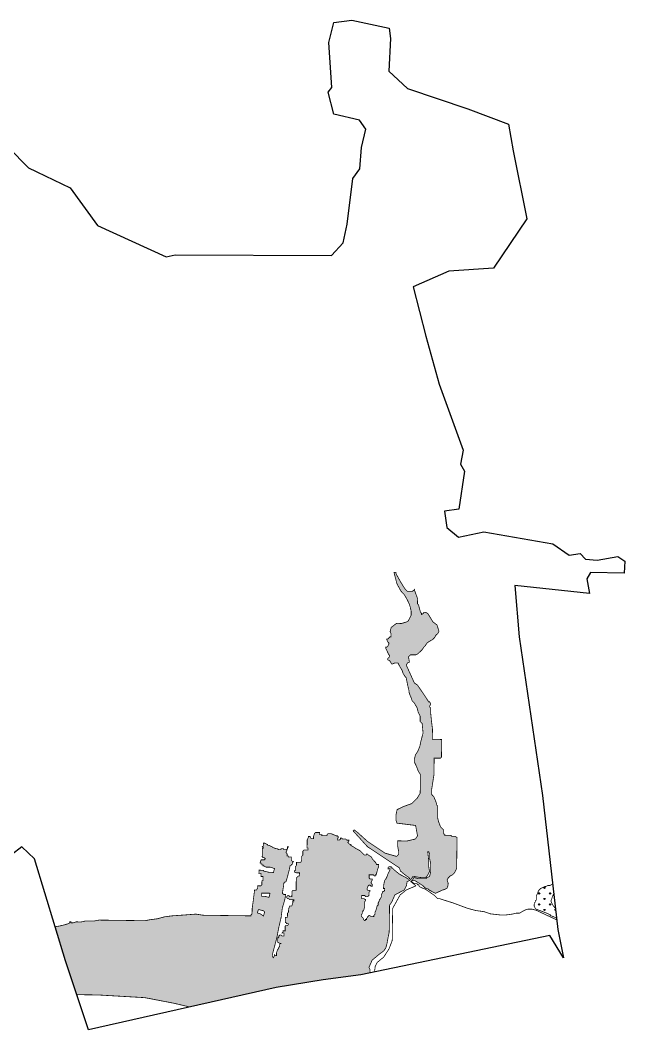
# Model space of a CAD drawing. Header units: metres. Extents: x 280246 to 285181, y 2051855 to 2056443.
# Drawn here: x 282853 to 285181, y 2051855 to 2055744 of the extents above; entities that cross this region are included whole.
import ezdxf

# ---------------------------------------------------------------- set-up
doc = ezdxf.new("R2010")
doc.units = ezdxf.units.M
doc.header["$MEASUREMENT"] = 0
doc.layers.add('MANGROOVES', color=112, linetype='Continuous')
doc.layers.add('village', color=3, linetype='Continuous')

msp = doc.modelspace()

# ---------------------------------------------------------------- hatches: boundary and pattern name
at = {"layer": 'MANGROOVES'}
h = msp.add_hatch(dxfattribs=at)
h.set_pattern_fill('GRASS', color=256, scale=30)
h.paths.add_polyline_path([(284018.9, 2052047.2), (284164.6, 2052065.7), (284199.5, 2052073), (284199.7, 2052087.1), (284195.8, 2052095.1), (284208.2, 2052123), (284236.6, 2052146.7), (284252.8, 2052158.5), (284260.9, 2052170.4), (284265.1, 2052186.4), (284269.5, 2052210.4), (284273.7, 2052230.3), (284275.1, 2052334.5), (284283.3, 2052346.4), (284295.7, 2052374.3), (284332, 2052393.8), (284340.2, 2052409.8), (284342.7, 2052425.7), (284352.5, 2052429.6), (284360.6, 2052437.5), (284364.7, 2052445.5), (284368.7, 2052445.4), (284392.7, 2052441.1), (284412.8, 2052440.9), (284420.9, 2052448.8), (284429.1, 2052464.7), (284425.4, 2052484.8), (284425.7, 2052508.8), (284422.1, 2052540.9), (284426.1, 2052540.9), (284429.9, 2052528.8), (284429.7, 2052512.8), (284433.5, 2052492.7), (284433, 2052460.6), (284428.8, 2052444.6), (284416.8, 2052440.8), (284416.7, 2052436.8), (284384.7, 2052437.2), (284368.7, 2052441.4), (284364.6, 2052433.5), (284360.5, 2052429.5), (284372.5, 2052429.4), (284392.4, 2052417.1), (284404.3, 2052408.9), (284412.2, 2052400.8), (284424.2, 2052396.6), (284428.1, 2052392.6), (284436.1, 2052388.5), (284452, 2052380.2), (284476.2, 2052391.9), (284488.3, 2052395.8), (284496.3, 2052399.7), (284500.5, 2052411.6), (284500.6, 2052419.7), (284496.8, 2052431.7), (284500.9, 2052439.7), (284509, 2052447.6), (284517.1, 2052451.5), (284525.2, 2052459.4), (284533.4, 2052475.3), (284535, 2052595.5), (284527, 2052599.6), (284515, 2052599.8), (284511.1, 2052603.8), (284487, 2052604.2), (284483.1, 2052612.2), (284483.3, 2052624.2), (284479.3, 2052628.3), (284471.4, 2052636.4), (284463.7, 2052656.6), (284459.9, 2052672.6), (284460.5, 2052716.7), (284456.5, 2052720.8), (284456.6, 2052724.8), (284448.8, 2052744.9), (284445, 2052753), (284437, 2052761.1), (284437.3, 2052781.1), (284446.1, 2052837.1), (284446.9, 2052901.2), (284471, 2052900.9), (284475, 2052904.8), (284475.9, 2052973), (284439.9, 2052973.4), (284440.4, 2053013.5), (284436.8, 2053041.6), (284433.2, 2053077.7), (284433.5, 2053093.7), (284429.5, 2053097.8), (284429.6, 2053101.8), (284433.7, 2053109.8), (284429.8, 2053117.8), (284425.8, 2053117.9), (284410.1, 2053142.1), (284382.6, 2053182.6), (284370.6, 2053190.7), (284339.5, 2053259.3), (284343.6, 2053267.2), (284351.7, 2053271.1), (284347.9, 2053291.2), (284356.1, 2053299.1), (284376.1, 2053298.8), (284384.2, 2053302.7), (284388.2, 2053306.7), (284396.3, 2053314.6), (284400.4, 2053318.6), (284408.6, 2053330.5), (284412.6, 2053334.4), (284420.8, 2053346.3), (284441, 2053358.1), (284449.1, 2053366), (284453.2, 2053374), (284461.3, 2053381.9), (284465.4, 2053389.8), (284457.7, 2053414), (284441.9, 2053426.2), (284422.3, 2053458.5), (284414.3, 2053462.6), (284406.3, 2053462.7), (284406.3, 2053458.7), (284398.2, 2053454.8), (284398.2, 2053458.8), (284394.3, 2053462.9), (284386.7, 2053491), (284382.7, 2053495.1), (284383, 2053515.1), (284371.4, 2053547.3), (284371.4, 2053551.4), (284367.4, 2053547.4), (284363.3, 2053543.4), (284343.3, 2053543.7), (284335.4, 2053551.8), (284319.7, 2053576.1), (284304, 2053604.3), (284300.1, 2053612.4), (284300.2, 2053616.4), (284292.2, 2053616.5), (284303.6, 2053572.3), (284319.3, 2053544), (284331.1, 2053531.9), (284342.9, 2053511.7), (284350.7, 2053495.5), (284354.5, 2053483.5), (284358.3, 2053467.4), (284358.1, 2053451.4), (284349.9, 2053435.4), (284345.7, 2053427.5), (284321.6, 2053419.8), (284301.6, 2053420.1), (284281.3, 2053404.3), (284277.1, 2053388.3), (284281, 2053380.3), (284280.9, 2053368.2), (284276.9, 2053368.3), (284272.8, 2053364.3), (284268.7, 2053360.4), (284264.7, 2053360.4), (284264.7, 2053356.4), (284268.6, 2053348.4), (284272.5, 2053344.3), (284272.5, 2053340.3), (284268.4, 2053332.3), (284264.3, 2053328.4), (284260.3, 2053328.4), (284260.2, 2053324.4), (284264.1, 2053316.4), (284271.9, 2053300.2), (284275.9, 2053296.2), (284275.8, 2053292.2), (284271.8, 2053288.2), (284267.7, 2053284.3), (284267.7, 2053280.3), (284275.6, 2053276.1), (284283.5, 2053264), (284287.5, 2053264), (284295.5, 2053267.9), (284307.6, 2053267.7), (284311.5, 2053259.6), (284323.2, 2053239.4), (284327.1, 2053227.4), (284334.9, 2053215.2), (284338.9, 2053211.2), (284346.4, 2053175), (284350.2, 2053158.9), (284350.1, 2053154.9), (284354, 2053142.9), (284357.9, 2053134.8), (284361.7, 2053122.7), (284369.6, 2053114.6), (284381.4, 2053094.4), (284385.2, 2053078.3), (284393, 2053062.2), (284392.7, 2053042.2), (284400.6, 2053034.1), (284404.1, 2052997.9), (284395.7, 2052966), (284391.4, 2052946), (284383.1, 2052926.1), (284375, 2052914.2), (284370.8, 2052898.2), (284370.6, 2052886.2), (284378.4, 2052870.1), (284386.1, 2052849.9), (284394, 2052837.8), (284393, 2052765.7), (284380.8, 2052745.8), (284360.5, 2052726.1), (284328.3, 2052714.5), (284304.1, 2052702.8), (284299.8, 2052682.8), (284299.5, 2052662.7), (284303.4, 2052650.7), (284375.4, 2052641.7), (284382.8, 2052601.5), (284374.7, 2052589.6), (284342.5, 2052582), (284306.5, 2052582.5), (284306.2, 2052562.5), (284309.9, 2052542.4), (284309.8, 2052530.4), (284301.7, 2052522.5), (284257.8, 2052535.1), (284190.2, 2052580.1), (284154.6, 2052612.6), (284138.8, 2052624.8), (284134.7, 2052620.9), (284190, 2052560), (284313.1, 2052478.2), (284316.9, 2052466.2), (284336.8, 2052449.9), (284348.7, 2052441.7), (284352.6, 2052437.6), (284348.7, 2052434.3), (284336.6, 2052441.9), (284312.8, 2052454.2), (284293, 2052470.5), (284285.1, 2052478.6), (284281, 2052478.7), (284281.1, 2052482.7), (284273.1, 2052482.8), (284269, 2052478.8), (284269, 2052474.8), (284277, 2052474.7), (284276.9, 2052470.7), (284268.7, 2052454.8), (284264.5, 2052442.8), (284260.4, 2052434.9), (284256.4, 2052430.9), (284252.1, 2052410.9), (284251.9, 2052398.9), (284255.9, 2052398.9), (284255.8, 2052390.9), (284251.8, 2052386.9), (284247.8, 2052387), (284247.7, 2052382.9), (284243.6, 2052375), (284243.5, 2052367), (284239.4, 2052359), (284235.3, 2052355.1), (284235.3, 2052351.1), (284231.2, 2052343.1), (284231.1, 2052335.1), (284227, 2052331.1), (284222.8, 2052315.2), (284218.7, 2052307.2), (284218.6, 2052299.2), (284214.5, 2052295.2), (284214.5, 2052291.2), (284202.4, 2052291.4), (284198.5, 2052295.4), (284194.5, 2052295.5), (284194.4, 2052291.5), (284190.4, 2052291.5), (284190.4, 2052287.5), (284186.3, 2052283.6), (284186.3, 2052279.6), (284182.2, 2052279.6), (284182.2, 2052275.6), (284178.2, 2052275.7), (284174.2, 2052279.7), (284174.3, 2052283.7), (284170.3, 2052287.8), (284166.4, 2052291.9), (284166.4, 2052295.9), (284170.5, 2052303.8), (284170.7, 2052311.8), (284174.7, 2052311.8), (284178.9, 2052327.8), (284179.1, 2052347.8), (284183.2, 2052351.7), (284183.3, 2052355.8), (284175.3, 2052359.9), (284167.3, 2052360), (284167.4, 2052372), (284179.5, 2052371.8), (284183.4, 2052367.8), (284191.4, 2052367.7), (284195.5, 2052371.6), (284195.6, 2052383.6), (284199.7, 2052387.6), (284199.8, 2052391.6), (284191.7, 2052391.7), (284187.8, 2052395.8), (284192, 2052407.7), (284196, 2052411.7), (284200, 2052411.6), (284204, 2052407.6), (284208, 2052407.5), (284208.1, 2052415.5), (284204.1, 2052419.6), (284204.2, 2052423.6), (284208.3, 2052431.6), (284208.4, 2052435.6), (284200.3, 2052435.7), (284196.4, 2052439.7), (284196.6, 2052451.7), (284212.6, 2052451.5), (284216.5, 2052447.5), (284220.5, 2052447.4), (284220.6, 2052451.4), (284224.6, 2052451.4), (284224.6, 2052455.4), (284228.9, 2052471.4), (284233, 2052483.3), (284233.1, 2052491.3), (284225.1, 2052491.4), (284221.2, 2052499.5), (284213.3, 2052507.6), (284209.4, 2052511.7), (284205.5, 2052519.7), (284193.6, 2052527.9), (284189.6, 2052532), (284185.6, 2052532), (284185.5, 2052528), (284177.5, 2052528.1), (284165.7, 2052540.3), (284161.7, 2052544.4), (284145.8, 2052552.6), (284133.9, 2052560.8), (284125.9, 2052564.9), (284126, 2052568.9), (284122, 2052568.9), (284118, 2052573), (284114.1, 2052577.1), (284118.1, 2052581), (284118.2, 2052585), (284110.2, 2052585.1), (284106.2, 2052589.2), (284094.2, 2052589.3), (284090.3, 2052593.4), (284086.3, 2052593.5), (284086.2, 2052589.5), (284082.1, 2052585.5), (284074.1, 2052585.6), (284074.2, 2052593.6), (284078.2, 2052593.6), (284078.3, 2052597.6), (284074.3, 2052601.6), (284070.3, 2052601.7), (284050.4, 2052610), (284038.4, 2052610.1), (284034.3, 2052606.2), (284034.3, 2052602.2), (284014.3, 2052602.4), (284014.3, 2052606.4), (284006.3, 2052606.5), (284006.4, 2052614.6), (283990.4, 2052614.8), (283986.3, 2052610.8), (283982.2, 2052598.8), (283982.1, 2052590.8), (283974, 2052590.9), (283970.1, 2052595), (283970.1, 2052599), (283962.1, 2052599.1), (283962.1, 2052595.1), (283958, 2052587.1), (283957.5, 2052555.1), (283961.5, 2052555), (283961.4, 2052547), (283945.4, 2052547.2), (283941.4, 2052543.3), (283941.1, 2052527.3), (283937.1, 2052523.3), (283936.9, 2052507.3), (283932.8, 2052499.3), (283916.7, 2052499.5), (283916.6, 2052487.5), (283912.5, 2052483.6), (283912.3, 2052467.5), (283908.3, 2052467.6), (283908.3, 2052463.6), (283912.2, 2052459.5), (283928.2, 2052459.3), (283928.1, 2052447.3), (283924.1, 2052447.4), (283920, 2052443.4), (283915.9, 2052439.4), (283915.3, 2052391.4), (283903.3, 2052391.5), (283899.2, 2052387.6), (283899, 2052367.5), (283890.9, 2052367.7), (283887, 2052371.7), (283883, 2052371.8), (283878.9, 2052367.8), (283878.9, 2052363.8), (283882.8, 2052359.7), (283886.8, 2052359.7), (283890.8, 2052355.6), (283906.8, 2052355.4), (283906.8, 2052351.4), (283902.8, 2052351.5), (283902.6, 2052343.5), (283898.5, 2052331.5), (283890.5, 2052331.6), (283886.3, 2052319.6), (283886.1, 2052307.6), (283882.1, 2052303.7), (283881.9, 2052287.6), (283873.9, 2052287.7), (283873.6, 2052267.7), (283877.6, 2052267.7), (283877.5, 2052263.6), (283885.6, 2052263.5), (283885.5, 2052259.5), (283881.4, 2052255.6), (283873.4, 2052255.7), (283873.2, 2052235.7), (283865.2, 2052235.8), (283865.1, 2052231.8), (283861, 2052227.8), (283869.1, 2052227.7), (283868.9, 2052215.7), (283860.9, 2052215.8), (283856.9, 2052219.8), (283852.9, 2052219.9), (283848.9, 2052215.9), (283848.8, 2052211.9), (283844.8, 2052208), (283844.5, 2052192), (283852.5, 2052187.8), (283856.5, 2052187.8), (283852.4, 2052183.8), (283852.3, 2052175.8), (283848.3, 2052171.9), (283848.2, 2052167.9), (283844.2, 2052163.9), (283840, 2052152), (283839.8, 2052139.9), (283835.8, 2052140), (283831.9, 2052144), (283831.8, 2052140), (283827.7, 2052132.1), (283823.8, 2052136.1), (283823.9, 2052144.2), (283832.3, 2052176.1), (283840.8, 2052208), (283849.3, 2052252), (283857.8, 2052288), (283862.3, 2052324), (283870.7, 2052351.9), (283875, 2052371.9), (283875, 2052375.9), (283867, 2052376), (283863.1, 2052380), (283863.1, 2052384.1), (283867.5, 2052412), (283867.6, 2052420.1), (283871.6, 2052420), (283871.7, 2052424), (283875.7, 2052424), (283879.8, 2052435.9), (283888.3, 2052467.9), (283892.5, 2052487.8), (283896.6, 2052487.8), (283896.6, 2052491.8), (283900.6, 2052491.7), (283900.7, 2052495.7), (283904.8, 2052503.7), (283900.8, 2052503.8), (283896.8, 2052507.8), (283897, 2052519.8), (283885, 2052520), (283885, 2052524), (283881, 2052524.1), (283881.1, 2052532.1), (283877.2, 2052536.1), (283877.2, 2052540.1), (283885.5, 2052560.1), (283881.5, 2052560.1), (283881.4, 2052552.1), (283877.3, 2052548.2), (283869.3, 2052548.3), (283865.4, 2052552.3), (283857.3, 2052552.4), (283857.3, 2052548.4), (283849.3, 2052548.5), (283841.3, 2052552.6), (283837.3, 2052552.7), (283825.4, 2052556.9), (283821.4, 2052560.9), (283817.4, 2052561), (283813.4, 2052565), (283805.4, 2052565.1), (283805.5, 2052569.1), (283801.5, 2052569.2), (283797.5, 2052573.3), (283789.5, 2052573.4), (283789.4, 2052561.3), (283784.9, 2052561.3), (283785.3, 2052557.4), (283789.3, 2052557.3), (283789.3, 2052553.3), (283785.2, 2052553.4), (283784.8, 2052521.3), (283788.8, 2052517.3), (283792.8, 2052517.2), (283796.7, 2052513.2), (283792.7, 2052509.2), (283780.7, 2052509.4), (283776.5, 2052497.4), (283780.5, 2052497.3), (283780.4, 2052493.3), (283784.4, 2052493.3), (283784.4, 2052489.3), (283788.4, 2052489.2), (283788.3, 2052485.2), (283792.4, 2052485.2), (283800.3, 2052481.1), (283820.3, 2052480.8), (283828.3, 2052476.7), (283832.3, 2052476.6), (283828.1, 2052460.7), (283812.1, 2052460.9), (283796.1, 2052465.1), (283792.1, 2052465.1), (283788.1, 2052469.2), (283772.1, 2052469.4), (283772, 2052457.4), (283780, 2052457.3), (283779.8, 2052445.3), (283787.8, 2052445.2), (283787.6, 2052429.1), (283783.6, 2052429.2), (283783.4, 2052413.2), (283779.3, 2052409.2), (283767.3, 2052409.4), (283767.2, 2052401.4), (283763.1, 2052393.4), (283755.1, 2052393.5), (283755, 2052389.5), (283750.5, 2052353.5), (283746.1, 2052321.5), (283745.8, 2052301.5), (283741.8, 2052297.5), (283741.7, 2052293.5), (283557.5, 2052296), (283529.5, 2052300.3), (283485.4, 2052296.9), (283437.2, 2052293.5), (283409.1, 2052289.9), (283381, 2052282.3), (283352.9, 2052278.6), (283332.8, 2052274.9), (283156.6, 2052277.2), (283136.5, 2052273.5), (283104.4, 2052273.9), (283088.4, 2052270.1), (283068.3, 2052270.4), (283056.3, 2052266.6), (283048.3, 2052266.7), (283048.3, 2052270.7), (283044.3, 2052270.7), (283044.3, 2052266.7), (283036.2, 2052262.8), (283024.1, 2052259), (283008, 2052255.2), (282988, 2052251.4), (282987.6, 2052251.3), (283027.8, 2052119.8), (283071.4, 2051989.4), (283084.6, 2051989.7), (283152.7, 2051988.8), (283332.9, 2051978.4), (283444.8, 2051956.9), (283506.1, 2051942.4), (283839.1, 2052017.4)])
h.paths.add_polyline_path([(283789.8, 2052292.9), (283777.9, 2052301), (283765.9, 2052305.2), (283770.1, 2052317.2), (283774.1, 2052317.1), (283790.1, 2052312.9), (283794, 2052308.8)], flags=16)
h.paths.add_polyline_path([(283810.8, 2052364.7), (283794.8, 2052368.9), (283782.8, 2052369.1), (283783, 2052381.1), (283787, 2052381.1), (283815, 2052380.7)], flags=16)
h = msp.add_hatch(dxfattribs=at)
h.set_pattern_fill('GRASS', color=256, scale=30)
h.paths.add_polyline_path([(284904.1, 2052334.1), (284896.3, 2052350.3), (284904.7, 2052374.2), (284907.3, 2052378), (284902.9, 2052416.8), (284893.1, 2052410.4), (284885.1, 2052410.5), (284877, 2052406.6), (284873, 2052406.7), (284856.9, 2052398.9), (284852.8, 2052394.9), (284848.8, 2052391), (284844.6, 2052379), (284840.5, 2052371.1), (284840.3, 2052355), (284836.2, 2052351.1), (284836.2, 2052347.1), (284832.1, 2052343.1), (284832, 2052331.1), (284835.9, 2052323), (284839.8, 2052319), (284851.8, 2052314.8), (284883.7, 2052302.4), (284891.6, 2052298.2), (284895.6, 2052294.2), (284907.5, 2052290), (284915.5, 2052285.9), (284917.8, 2052284.7), (284913.6, 2052322)])

# ---------------------------------------------------------------- linework, layer by layer
at = {"color": 3, "flags": 128}
msp.add_lwpolyline([(285154.2, 2053678.4), (285180.8, 2053659.2)], dxfattribs=at)
at = {"layer": 'MANGROOVES', "const_width": 2.98}
for points in [[(284199.5, 2052073), (284199.7, 2052087.1), (284195.8, 2052095.1), (284208.2, 2052123), (284236.6, 2052146.7), (284252.8, 2052158.5), (284260.9, 2052170.4), (284265.1, 2052186.4), (284269.5, 2052210.4), (284273.7, 2052230.3), (284275.1, 2052334.5), (284283.3, 2052346.4), (284295.7, 2052374.3), (284332, 2052393.8), (284340.2, 2052409.8), (284342.7, 2052425.7), (284352.5, 2052429.6), (284360.6, 2052437.5), (284364.7, 2052445.5), (284368.7, 2052445.4), (284392.7, 2052441.1), (284412.8, 2052440.9), (284420.9, 2052448.8), (284429.1, 2052464.7), (284425.4, 2052484.8), (284425.7, 2052508.8), (284422.1, 2052540.9), (284426.1, 2052540.9), (284429.9, 2052528.8), (284429.7, 2052512.8), (284433.5, 2052492.7), (284433, 2052460.6), (284428.8, 2052444.6), (284416.8, 2052440.8), (284416.7, 2052436.8), (284384.7, 2052437.2), (284368.7, 2052441.4), (284364.6, 2052433.5), (284360.5, 2052429.5), (284372.5, 2052429.4), (284392.4, 2052417.1), (284404.3, 2052408.9), (284412.2, 2052400.8), (284424.2, 2052396.6), (284428.1, 2052392.6), (284436.1, 2052388.5), (284452, 2052380.2), (284476.2, 2052391.9), (284488.3, 2052395.8), (284496.3, 2052399.7), (284500.5, 2052411.6), (284500.6, 2052419.7), (284496.8, 2052431.7), (284500.9, 2052439.7), (284509, 2052447.6), (284517.1, 2052451.5), (284525.2, 2052459.4), (284533.4, 2052475.3), (284535, 2052595.5), (284527, 2052599.6), (284515, 2052599.8), (284511.1, 2052603.8), (284487, 2052604.2), (284483.1, 2052612.2), (284483.3, 2052624.2), (284479.3, 2052628.3), (284471.4, 2052636.4), (284463.7, 2052656.6), (284459.9, 2052672.6), (284460.5, 2052716.7), (284456.5, 2052720.8), (284456.6, 2052724.8), (284448.8, 2052744.9), (284445, 2052753), (284437, 2052761.1), (284437.3, 2052781.1), (284446.1, 2052837.1), (284446.9, 2052901.2), (284471, 2052900.9), (284475, 2052904.8), (284475.9, 2052973), (284439.9, 2052973.4), (284440.4, 2053013.5), (284436.8, 2053041.6), (284433.2, 2053077.7), (284433.5, 2053093.7), (284429.5, 2053097.8), (284429.6, 2053101.8), (284433.7, 2053109.8), (284429.8, 2053117.8), (284425.8, 2053117.9), (284410.1, 2053142.1), (284382.6, 2053182.6), (284370.6, 2053190.7), (284339.5, 2053259.3), (284343.6, 2053267.2), (284351.7, 2053271.1), (284347.9, 2053291.2), (284356.1, 2053299.1), (284376.1, 2053298.8), (284384.2, 2053302.7), (284388.2, 2053306.7), (284396.3, 2053314.6), (284400.4, 2053318.6), (284408.6, 2053330.5), (284412.6, 2053334.4), (284420.8, 2053346.3), (284441, 2053358.1), (284449.1, 2053366), (284453.2, 2053374), (284461.3, 2053381.9), (284465.4, 2053389.8), (284457.7, 2053414), (284441.9, 2053426.2), (284422.3, 2053458.5), (284414.3, 2053462.6), (284406.3, 2053462.7), (284406.3, 2053458.7), (284398.2, 2053454.8), (284398.2, 2053458.8), (284394.3, 2053462.9), (284386.7, 2053491), (284382.7, 2053495.1), (284383, 2053515.1), (284371.4, 2053547.3), (284371.4, 2053551.4), (284367.4, 2053547.4), (284363.3, 2053543.4), (284343.3, 2053543.7), (284335.4, 2053551.8), (284319.7, 2053576.1), (284304, 2053604.3), (284300.1, 2053612.4), (284300.2, 2053616.4), (284292.2, 2053616.5), (284303.6, 2053572.3), (284319.3, 2053544), (284331.1, 2053531.9), (284342.9, 2053511.7), (284350.7, 2053495.5), (284354.5, 2053483.5), (284358.3, 2053467.4), (284358.1, 2053451.4), (284349.9, 2053435.4), (284345.7, 2053427.5), (284321.6, 2053419.8), (284301.6, 2053420.1), (284281.3, 2053404.3), (284277.1, 2053388.3), (284281, 2053380.3), (284280.9, 2053368.2), (284276.9, 2053368.3), (284272.8, 2053364.3), (284268.7, 2053360.4), (284264.7, 2053360.4), (284264.7, 2053356.4), (284268.6, 2053348.4), (284272.5, 2053344.3), (284272.5, 2053340.3), (284268.4, 2053332.3), (284264.3, 2053328.4), (284260.3, 2053328.4), (284260.2, 2053324.4), (284264.1, 2053316.4), (284271.9, 2053300.2), (284275.9, 2053296.2), (284275.8, 2053292.2), (284271.8, 2053288.2), (284267.7, 2053284.3), (284267.7, 2053280.3), (284275.6, 2053276.1), (284283.5, 2053264), (284287.5, 2053264), (284295.5, 2053267.9), (284307.6, 2053267.7), (284311.5, 2053259.6), (284323.2, 2053239.4), (284327.1, 2053227.4), (284334.9, 2053215.2), (284338.9, 2053211.2), (284346.4, 2053175), (284350.2, 2053158.9), (284350.1, 2053154.9), (284354, 2053142.9), (284357.9, 2053134.8), (284361.7, 2053122.7), (284369.6, 2053114.6), (284381.4, 2053094.4), (284385.2, 2053078.3), (284393, 2053062.2), (284392.7, 2053042.2), (284400.6, 2053034.1), (284404.1, 2052997.9), (284395.7, 2052966), (284391.4, 2052946), (284383.1, 2052926.1), (284375, 2052914.2), (284370.8, 2052898.2), (284370.6, 2052886.2), (284378.4, 2052870.1), (284386.1, 2052849.9), (284394, 2052837.8), (284393, 2052765.7), (284380.8, 2052745.8), (284360.5, 2052726.1), (284328.3, 2052714.5), (284304.1, 2052702.8), (284299.8, 2052682.8), (284299.5, 2052662.7), (284303.4, 2052650.7), (284375.4, 2052641.7), (284382.8, 2052601.5), (284374.7, 2052589.6), (284342.5, 2052582), (284306.5, 2052582.5), (284306.2, 2052562.5), (284309.9, 2052542.4), (284309.8, 2052530.4), (284301.7, 2052522.5), (284257.8, 2052535.1), (284190.2, 2052580.1), (284154.6, 2052612.6), (284138.8, 2052624.8), (284134.7, 2052620.9), (284190, 2052560), (284313.1, 2052478.2), (284316.9, 2052466.2), (284336.8, 2052449.9), (284348.7, 2052441.7), (284352.6, 2052437.6), (284348.7, 2052434.3), (284336.6, 2052441.9), (284312.8, 2052454.2), (284293, 2052470.5), (284285.1, 2052478.6), (284281, 2052478.7), (284281.1, 2052482.7), (284273.1, 2052482.8), (284269, 2052478.8), (284269, 2052474.8), (284277, 2052474.7), (284276.9, 2052470.7), (284268.7, 2052454.8), (284264.5, 2052442.8), (284260.4, 2052434.9), (284256.4, 2052430.9), (284252.1, 2052410.9), (284251.9, 2052398.9), (284255.9, 2052398.9), (284255.8, 2052390.9), (284251.8, 2052386.9), (284247.8, 2052387), (284247.7, 2052382.9), (284243.6, 2052375), (284243.5, 2052367), (284239.4, 2052359), (284235.3, 2052355.1), (284235.3, 2052351.1), (284231.2, 2052343.1), (284231.1, 2052335.1), (284227, 2052331.1), (284222.8, 2052315.2), (284218.7, 2052307.2), (284218.6, 2052299.2), (284214.5, 2052295.2), (284214.5, 2052291.2), (284202.4, 2052291.4), (284198.5, 2052295.4), (284194.5, 2052295.5), (284194.4, 2052291.5), (284190.4, 2052291.5), (284190.4, 2052287.5), (284186.3, 2052283.6), (284186.3, 2052279.6), (284182.2, 2052279.6), (284182.2, 2052275.6), (284178.2, 2052275.7), (284174.2, 2052279.7), (284174.3, 2052283.7), (284170.3, 2052287.8), (284166.4, 2052291.9), (284166.4, 2052295.9), (284170.5, 2052303.8), (284170.7, 2052311.8), (284174.7, 2052311.8), (284178.9, 2052327.8), (284179.1, 2052347.8), (284183.2, 2052351.7), (284183.3, 2052355.8), (284175.3, 2052359.9), (284167.3, 2052360), (284167.4, 2052372), (284179.5, 2052371.8), (284183.4, 2052367.8), (284191.4, 2052367.7), (284195.5, 2052371.6), (284195.6, 2052383.6), (284199.7, 2052387.6), (284199.8, 2052391.6), (284191.7, 2052391.7), (284187.8, 2052395.8), (284192, 2052407.7), (284196, 2052411.7), (284200, 2052411.6), (284204, 2052407.6), (284208, 2052407.5), (284208.1, 2052415.5), (284204.1, 2052419.6), (284204.2, 2052423.6), (284208.3, 2052431.6), (284208.4, 2052435.6), (284200.3, 2052435.7), (284196.4, 2052439.7), (284196.6, 2052451.7), (284212.6, 2052451.5), (284216.5, 2052447.5), (284220.5, 2052447.4), (284220.6, 2052451.4), (284224.6, 2052451.4), (284224.6, 2052455.4), (284228.9, 2052471.4), (284233, 2052483.3), (284233.1, 2052491.3), (284225.1, 2052491.4), (284221.2, 2052499.5), (284213.3, 2052507.6), (284209.4, 2052511.7), (284205.5, 2052519.7), (284193.6, 2052527.9), (284189.6, 2052532), (284185.6, 2052532), (284185.5, 2052528), (284177.5, 2052528.1), (284165.7, 2052540.3), (284161.7, 2052544.4), (284145.8, 2052552.6), (284133.9, 2052560.8), (284125.9, 2052564.9), (284126, 2052568.9), (284122, 2052568.9), (284118, 2052573), (284114.1, 2052577.1), (284118.1, 2052581), (284118.2, 2052585), (284110.2, 2052585.1), (284106.2, 2052589.2), (284094.2, 2052589.3), (284090.3, 2052593.4), (284086.3, 2052593.5), (284086.2, 2052589.5), (284082.1, 2052585.5), (284074.1, 2052585.6), (284074.2, 2052593.6), (284078.2, 2052593.6), (284078.3, 2052597.6), (284074.3, 2052601.6), (284070.3, 2052601.7), (284050.4, 2052610), (284038.4, 2052610.1), (284034.3, 2052606.2), (284034.3, 2052602.2), (284014.3, 2052602.4), (284014.3, 2052606.4), (284006.3, 2052606.5), (284006.4, 2052614.6), (283990.4, 2052614.8), (283986.3, 2052610.8), (283982.2, 2052598.8), (283982.1, 2052590.8), (283974, 2052590.9), (283970.1, 2052595), (283970.1, 2052599), (283962.1, 2052599.1), (283962.1, 2052595.1), (283958, 2052587.1), (283957.5, 2052555.1), (283961.5, 2052555), (283961.4, 2052547), (283945.4, 2052547.2), (283941.4, 2052543.3), (283941.1, 2052527.3), (283937.1, 2052523.3), (283936.9, 2052507.3), (283932.8, 2052499.3), (283916.7, 2052499.5), (283916.6, 2052487.5), (283912.5, 2052483.6), (283912.3, 2052467.5), (283908.3, 2052467.6), (283908.3, 2052463.6), (283912.2, 2052459.5), (283928.2, 2052459.3), (283928.1, 2052447.3), (283924.1, 2052447.4), (283920, 2052443.4), (283915.9, 2052439.4), (283915.3, 2052391.4), (283903.3, 2052391.5), (283899.2, 2052387.6), (283899, 2052367.5), (283890.9, 2052367.7), (283887, 2052371.7), (283883, 2052371.8), (283878.9, 2052367.8), (283878.9, 2052363.8), (283882.8, 2052359.7), (283886.8, 2052359.7), (283890.8, 2052355.6), (283906.8, 2052355.4), (283906.8, 2052351.4), (283902.8, 2052351.5), (283902.6, 2052343.5), (283898.5, 2052331.5), (283890.5, 2052331.6), (283886.3, 2052319.6), (283886.1, 2052307.6), (283882.1, 2052303.7), (283881.9, 2052287.6), (283873.9, 2052287.7), (283873.6, 2052267.7), (283877.6, 2052267.7), (283877.5, 2052263.6), (283885.6, 2052263.5), (283885.5, 2052259.5), (283881.4, 2052255.6), (283873.4, 2052255.7), (283873.2, 2052235.7), (283865.2, 2052235.8), (283865.1, 2052231.8), (283861, 2052227.8), (283869.1, 2052227.7), (283868.9, 2052215.7), (283860.9, 2052215.8), (283856.9, 2052219.8), (283852.9, 2052219.9), (283848.9, 2052215.9), (283848.8, 2052211.9), (283844.8, 2052208), (283844.5, 2052192), (283852.5, 2052187.8), (283856.5, 2052187.8), (283852.4, 2052183.8), (283852.3, 2052175.8), (283848.3, 2052171.9), (283848.2, 2052167.9), (283844.2, 2052163.9), (283840, 2052152), (283839.8, 2052139.9), (283835.8, 2052140), (283831.9, 2052144), (283831.8, 2052140), (283827.7, 2052132.1), (283823.8, 2052136.1), (283823.9, 2052144.2), (283832.3, 2052176.1), (283840.8, 2052208), (283849.3, 2052252), (283857.8, 2052288), (283862.3, 2052324), (283870.7, 2052351.9), (283875, 2052371.9), (283875, 2052375.9), (283867, 2052376), (283863.1, 2052380), (283863.1, 2052384.1), (283867.5, 2052412), (283867.6, 2052420.1), (283871.6, 2052420), (283871.7, 2052424), (283875.7, 2052424), (283879.8, 2052435.9), (283888.3, 2052467.9), (283892.5, 2052487.8), (283896.6, 2052487.8), (283896.6, 2052491.8), (283900.6, 2052491.7), (283900.7, 2052495.7), (283904.8, 2052503.7), (283900.8, 2052503.8), (283896.8, 2052507.8), (283897, 2052519.8), (283885, 2052520), (283885, 2052524), (283881, 2052524.1), (283881.1, 2052532.1), (283877.2, 2052536.1), (283877.2, 2052540.1), (283885.5, 2052560.1), (283881.5, 2052560.1), (283881.4, 2052552.1), (283877.3, 2052548.2), (283869.3, 2052548.3), (283865.4, 2052552.3), (283857.3, 2052552.4), (283857.3, 2052548.4), (283849.3, 2052548.5), (283841.3, 2052552.6), (283837.3, 2052552.7), (283825.4, 2052556.9), (283821.4, 2052560.9), (283817.4, 2052561), (283813.4, 2052565), (283805.4, 2052565.1), (283805.5, 2052569.1), (283801.5, 2052569.2), (283797.5, 2052573.3), (283789.5, 2052573.4), (283789.4, 2052561.3), (283784.9, 2052561.3), (283785.3, 2052557.4), (283789.3, 2052557.3), (283789.3, 2052553.3), (283785.2, 2052553.4), (283784.8, 2052521.3), (283788.8, 2052517.3), (283792.8, 2052517.2), (283796.7, 2052513.2), (283792.7, 2052509.2), (283780.7, 2052509.4), (283776.5, 2052497.4), (283780.5, 2052497.3), (283780.4, 2052493.3), (283784.4, 2052493.3), (283784.4, 2052489.3), (283788.4, 2052489.2), (283788.3, 2052485.2), (283792.4, 2052485.2), (283800.3, 2052481.1), (283820.3, 2052480.8), (283828.3, 2052476.7), (283832.3, 2052476.6), (283828.1, 2052460.7), (283812.1, 2052460.9), (283796.1, 2052465.1), (283792.1, 2052465.1), (283788.1, 2052469.2), (283772.1, 2052469.4), (283772, 2052457.4), (283780, 2052457.3), (283779.8, 2052445.3), (283787.8, 2052445.2), (283787.6, 2052429.1), (283783.6, 2052429.2), (283783.4, 2052413.2), (283779.3, 2052409.2), (283767.3, 2052409.4), (283767.2, 2052401.4), (283763.1, 2052393.4), (283755.1, 2052393.5), (283755, 2052389.5), (283750.5, 2052353.5), (283746.1, 2052321.5), (283745.8, 2052301.5), (283741.8, 2052297.5), (283741.7, 2052293.5), (283557.5, 2052296), (283529.5, 2052300.3), (283485.4, 2052296.9), (283437.2, 2052293.5), (283409.1, 2052289.9), (283381, 2052282.3), (283352.9, 2052278.6), (283332.8, 2052274.9), (283156.6, 2052277.2), (283136.5, 2052273.5), (283104.4, 2052273.9), (283088.4, 2052270.1), (283068.3, 2052270.4), (283056.3, 2052266.6), (283048.3, 2052266.7), (283048.3, 2052270.7), (283044.3, 2052270.7), (283044.3, 2052266.7), (283036.2, 2052262.8), (283024.1, 2052259), (283008, 2052255.2), (282988, 2052251.4), (282987.6, 2052251.3)], [(284918.5, 2052278.2), (284883.6, 2052294.3), (284839.8, 2052315), (284823.8, 2052319.2), (284807.8, 2052319.4), (284795.7, 2052315.6), (284775.5, 2052303.8), (284763.5, 2052304), (284747.4, 2052300.2), (284719.3, 2052296.5), (284703.3, 2052296.7), (284663.3, 2052301.3), (284639.4, 2052309.6), (284607.4, 2052314), (284575.4, 2052322.5), (284519.6, 2052343.3), (284479.7, 2052355.8), (284467.8, 2052360), (284459.8, 2052360.1), (284455.8, 2052364.1), (284447.9, 2052372.3), (284412.2, 2052396.8), (284400.2, 2052401), (284392.2, 2052405.1), (284388.3, 2052409.1), (284388.3, 2052413.1), (284384.3, 2052413.2), (284380.4, 2052417.2), (284372.4, 2052417.4), (284364.4, 2052421.5), (284360.5, 2052425.5), (284360.5, 2052429.5), (284356.5, 2052425.6), (284376.3, 2052409.3), (284368.2, 2052405.4), (284340, 2052393.7), (284315.7, 2052374), (284287, 2052322.3), (284285.3, 2052198.1), (284272.9, 2052166.2), (284252.4, 2052134.4), (284228.1, 2052114.7), (284219.9, 2052098.8), (284217, 2052076.6)], [(284902.9, 2052416.8), (284893.1, 2052410.4), (284885.1, 2052410.5), (284877, 2052406.6), (284873, 2052406.7), (284856.9, 2052398.9), (284852.8, 2052394.9), (284848.8, 2052391), (284844.6, 2052379), (284840.5, 2052371.1), (284840.3, 2052355), (284836.2, 2052351.1), (284836.2, 2052347.1), (284832.1, 2052343.1), (284832, 2052331.1), (284835.9, 2052323), (284839.8, 2052319), (284851.8, 2052314.8), (284883.7, 2052302.4), (284891.6, 2052298.2), (284895.6, 2052294.2), (284907.5, 2052290), (284915.5, 2052285.9), (284917.8, 2052284.7)], [(284913.6, 2052322), (284904.1, 2052334.1), (284896.3, 2052350.3), (284904.7, 2052374.2), (284907.3, 2052378)], [(283071.4, 2051989.4), (283084.6, 2051989.7), (283152.7, 2051988.8), (283332.9, 2051978.4), (283444.8, 2051956.9), (283506.1, 2051942.4)]]:
    msp.add_lwpolyline(points, dxfattribs=at)
for points in [[(283782.8, 2052369.1), (283783, 2052381.1), (283787, 2052381.1), (283815, 2052380.7), (283810.8, 2052364.7), (283794.8, 2052368.9), (283782.8, 2052369.1)], [(283765.9, 2052305.2), (283770.1, 2052317.2), (283774.1, 2052317.1), (283790.1, 2052312.9), (283794, 2052308.8), (283789.8, 2052292.9), (283777.9, 2052301), (283765.9, 2052305.2)]]:
    msp.add_lwpolyline(points, close=True, dxfattribs=at)
at = {"layer": 'village', "color": 3}
for points in [[(282728.7, 2055332.7, 0), (282884.7, 2055175.4, 0), (283045.7, 2055097.5, 0), (283150.4, 2054953.4, 0), (283415.2, 2054832.3, 0), (283449.8, 2054840.2, 0), (284052, 2054837.6, 0), (284096.5, 2054885.9, 0), (284112.2, 2054957.7, 0), (284133.9, 2055133.7, 0), (284160.9, 2055171, 0), (284166.8, 2055252.8, 0), (284183.6, 2055323.4, 0), (284158.9, 2055358.7, 0), (284060.4, 2055381.7, 0), (284038.8, 2055465.9, 0), (284053.3, 2055485, 0), (284040.9, 2055657.6, 0), (284060.3, 2055735.1, 0), (284129.6, 2055743.7, 0), (284273, 2055713.3, 0), (284279.2, 2055673.1, 0), (284271.9, 2055547.6, 0), (284344.6, 2055481.2, 0), (284576.3, 2055402.6, 0), (284733.1, 2055342.6, 0), (284750.5, 2055240.6, 0), (284803.7, 2054978.6, 0), (284675.1, 2054788.2, 0), (284503.5, 2054777.3, 0), (284365.8, 2054717.2, 0), (284414.2, 2054525.9, 0), (284466.7, 2054341.8, 0), (284558.7, 2054087.4, 0), (284548.1, 2054032.9, 0), (284563.2, 2054005.9, 0), (284542.4, 2053860.1, 0), (284486.1, 2053853, 0), (284495.2, 2053789.9, 0)], [(284495.2, 2053789.9, 0), (284540.7, 2053752.7, 0), (284638.2, 2053773.4, 0), (284903.3, 2053726.7, 0), (284967, 2053682.8, 0), (285008.6, 2053689.9, 0), (285029.3, 2053667.5, 0), (285075, 2053664.3, 0), (285154.2, 2053678.4, 0)], [(285180.8, 2053659.2, 0), (285178.5, 2053614, 0), (285048.9, 2053615.9, 0), (285034.3, 2053591.4, 0), (285045, 2053534.9, 0), (284757.4, 2053566.2, 0), (284773.6, 2053368.3, 0), (284864.5, 2052756.9, 0), (284922.7, 2052241.3, 0), (284944.6, 2052132.2, 0), (284892.7, 2052217.5, 0), (284164.6, 2052065.7, 0), (284018.9, 2052047.2, 0), (283839.1, 2052017.4, 0), (283116.5, 2051854.6, 0), (283027.8, 2052119.8, 0), (282907.6, 2052513, 0), (282858.9, 2052559.9, 0), (282819.8, 2052528.2, 0)]]:
    msp.add_polyline3d(points, dxfattribs=at)

doc.saveas('drawing.dxf')
